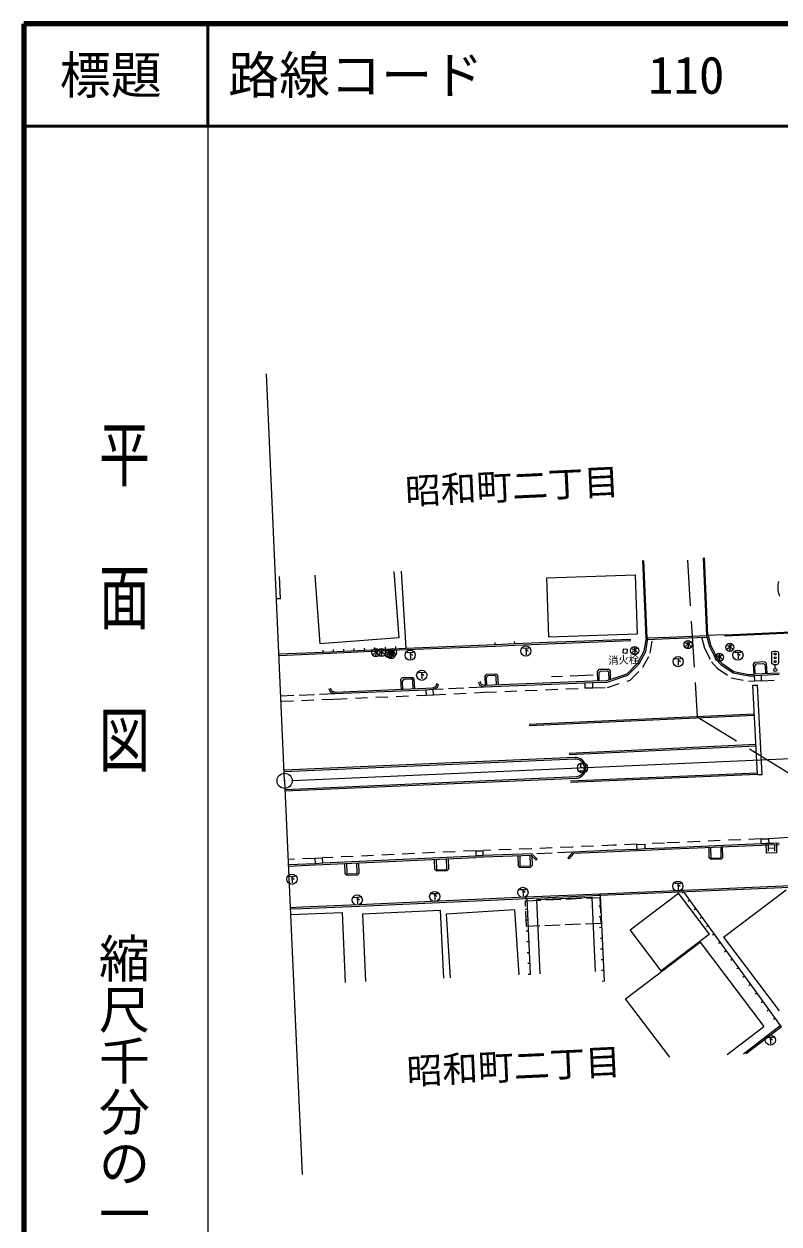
# Model space of a CAD drawing. Units: millimetres, scale not verified. Extents: x 40000 to 680000, y 20000 to 380000.
# Drawn here: x 40000 to 113975, y 262491 to 380000 of the extents above; entities that cross this region are included whole.
import ezdxf
from ezdxf.enums import TextEntityAlignment as Align

# ---------------------------------------------------------------- set-up
doc = ezdxf.new("R2010")
doc.units = ezdxf.units.MM
doc.header["$LTSCALE"] = 1000
for name, pattern in [('USER1', [2, 1.2, -0.8]), ('USER2', [3, 2.25, -0.75]), ('USER3', [2, 1.5, -0.5]), ('USER6', [6, 4.5, -1.5])]:
    doc.linetypes.add(name, pattern=pattern)
for name, color, linetype, lineweight in [('M-TTL', 2, 'Continuous', 140), ('M-TTL-BAND', 7, 'Continuous', 25), ('M-TTL-LINE', 7, 'Continuous', 50), ('S-BGD', 1, 'Continuous', 13), ('S-BGD-HTXT', 6, 'Continuous', 13), ('S-BMK', 2, 'Continuous', 13)]:
    doc.layers.add(name, color=color, linetype=linetype, lineweight=lineweight)
doc.layers.add('M-TTL-TXT', color=7, linetype='Continuous')
doc.styles.add('@ＭＳ ゴシック', font='')
doc.styles.add('ＭＳ ゴシック', font='')
doc.styles.get('@ＭＳ ゴシック').set_extended_font_data('@MS Gothic')
doc.styles.get('ＭＳ ゴシック').set_extended_font_data('MS Gothic')

# ---------------------------------------------------------------- blocks, each defined once
blk = doc.blocks.new('BUHIN4')
at = {"layer": 'S-BGD'}
blk.add_line((-297, -153), (-81, -58), dxfattribs=at)
for points in [[(-57, -204), (-94, 20), (-114, 82), (-167, 174), (-217, 240)], [(-87, -310), (75, 266), (93, 279), (114, 286), (185, 251)], [(193, -216), (-42, -150), (11, -80), (59, -27), (120, 20), (197, 59), (297, 95)]]:
    blk.add_lwpolyline(points, dxfattribs=at)
blk.add_circle((0, 0), 398, dxfattribs=at)
blk = doc.blocks.new('BUHIN7')
at = {"layer": 'S-BGD'}
for p, q in [((-51, -180), (-207, 58)), ((-77, -274), (99, 351)), ((216, -357), (-371, -192))]:
    blk.add_line(p, q, dxfattribs=at)
blk.add_circle((0, 0), 498, dxfattribs=at)
blk = doc.blocks.new('BUHIN24')
at = {"layer": 'S-BGD'}
blk.add_line((0, 0), (-51, -193), dxfattribs=at)
blk = doc.blocks.new('BUHIN25')
at = {"layer": 'S-BGD'}
blk.add_line((0, 0), (-52, -193), dxfattribs=at)
blk = doc.blocks.new('BUHIN26')
at = {"layer": 'S-BGD'}
blk.add_line((0, 0), (190, 63), dxfattribs=at)
blk = doc.blocks.new('BUHIN27')
at = {"layer": 'S-BGD'}
blk.add_line((0, 0), (193, -52), dxfattribs=at)
blk = doc.blocks.new('BUHIN157')
at = {"layer": 'S-BMK'}
for radius in [746, 22.5]:
    blk.add_circle((0, 0), radius, dxfattribs=at)
blk = doc.blocks.new('BUHIN212')
at = {"layer": 'S-BGD'}
for p, q in [((-43, -183), (-209, 49)), ((-65, -277), (84, 355)), ((232, -347), (-362, -208))]:
    blk.add_line(p, q, dxfattribs=at)
blk.add_circle((0, 0), 498, dxfattribs=at)

msp = doc.modelspace()

# ---------------------------------------------------------------- linework, layer by layer
at = {"layer": 'M-TTL'}
for p, q in [((40000, 380000), (40000, 20000)), ((680000, 380000), (40000, 380000))]:
    msp.add_line(p, q, dxfattribs=at)
at = {"layer": 'M-TTL-BAND'}
msp.add_line((58000, 370000), (58000, 20000), dxfattribs=at)
at = {"layer": 'M-TTL-LINE'}
for p, q in [((58000, 380000), (58000, 370000)), ((40000, 370000), (680000, 370000))]:
    msp.add_line(p, q, dxfattribs=at)
at = {"layer": 'S-BGD'}
for p, q in [((100968, 319875), (100637, 327465)), ((101068, 319882), (100737, 327470)), ((106544, 327727), (106876, 320106)), ((106644, 327732), (106976, 320111)), ((65134, 323725), (65049, 325888)), ((69025, 319309), (68516, 326041)), ((76246, 326384), (76736, 319892)), ((77453, 318886), (76974, 326416)), ((91237, 325773), (99886, 326068)), ((91435, 319967), (91237, 325773)), ((99886, 326068), (100084, 320262)), ((65134, 323725), (64748, 323710)), ((76736, 319892), (69025, 319309)), ((91286, 319464), (99441, 319767)), ((100084, 320262), (91435, 319967)), ((100949, 319873), (100740, 318583)), ((101103, 319884), (100884, 318534)), ((101078, 319733), (103229, 319817)), ((101103, 319884), (103228, 319967)), ((103228, 319965), (106876, 320106)), ((103229, 319815), (106915, 319958)), ((108686, 320187), (106876, 320106)), ((106876, 320106), (107152, 319049)), ((107030, 320113), (107293, 319103)), ((108686, 320187), (119133, 320677)), ((108712, 320043), (108686, 320187)), ((119142, 320553), (108712, 320043)), ((64987, 318317), (69312, 318496)), ((69312, 318496), (77453, 318886)), ((69312, 318496), (77453, 318886)), ((69319, 318346), (77460, 318736)), ((77453, 318886), (86164, 319238)), ((77459, 318736), (86170, 319088)), ((86164, 319238), (88076, 319320)), ((86164, 319238), (88076, 319320)), ((86170, 319088), (88082, 319170)), ((88076, 319320), (91286, 319464)), ((88083, 319170), (91292, 319314)), ((91291, 319314), (99447, 319617)), ((98700, 318792), (98671, 318432)), ((99124, 318758), (98700, 318792)), ((99095, 318398), (99124, 318758)), ((100740, 318583), (100117, 317398)), ((100884, 318534), (100240, 317308)), ((107152, 319049), (107790, 317817)), ((107293, 319103), (107915, 317902)), ((64993, 318167), (69318, 318346)), ((98671, 318432), (99095, 318398)), ((100117, 317398), (99054, 316325)), ((100240, 317308), (99135, 316193)), ((107790, 317817), (108261, 317283)), ((107915, 317902), (108361, 317397)), ((108261, 317283), (109480, 316455)), ((108361, 317397), (109538, 316596)), ((111588, 317479), (111446, 317322)), ((111446, 317322), (111499, 316319)), ((112589, 317526), (111588, 317479)), ((111746, 317335), (111604, 317179)), ((111746, 317335), (112448, 317368)), ((112448, 317368), (112605, 317226)), ((112747, 317384), (112589, 317526)), ((112800, 316388), (112747, 317384)), ((85316, 316335), (85173, 316179)), ((85213, 315212), (85173, 316179)), ((85316, 316335), (86233, 316373)), ((85472, 316193), (85329, 316037)), ((85472, 316193), (86104, 316220)), ((86104, 316220), (86260, 316076)), ((86233, 316373), (86391, 316230)), ((86391, 316230), (86443, 315273)), ((96333, 316774), (96188, 316619)), ((96218, 315655), (96188, 316619)), ((97295, 316804), (96333, 316774)), ((96488, 316641), (96343, 316487)), ((96369, 315660), (96343, 316487)), ((96488, 316641), (97150, 316662)), ((99054, 316325), (97068, 315682)), ((99135, 316193), (97094, 315532)), ((97304, 316516), (97150, 316662)), ((97450, 316659), (97295, 316804)), ((97328, 315766), (97304, 316516)), ((97476, 315814), (97450, 316659)), ((109480, 316455), (111018, 316159)), ((109538, 316596), (111030, 316309)), ((111018, 316159), (111556, 316172)), ((111030, 316309), (111552, 316322)), ((113974, 316436), (111552, 316322)), ((112259, 316189), (111556, 316172)), ((111556, 316172), (111567, 315684)), ((111649, 316327), (111604, 317179)), ((113983, 316287), (112259, 316189)), ((112270, 315700), (112259, 316189)), ((112605, 317226), (112651, 316374)), ((113612, 316886), (113606, 317261)), ((70139, 314685), (70059, 314952)), ((79370, 314931), (70474, 314549)), ((77074, 315991), (76930, 315839)), ((76974, 314828), (76930, 315839)), ((77074, 315991), (78085, 316006)), ((77230, 315847), (77087, 315691)), ((77124, 314834), (77087, 315691)), ((77230, 315847), (77940, 315878)), ((78096, 315734), (77940, 315878)), ((78242, 315858), (78085, 316006)), ((78133, 314878), (78096, 315734)), ((78284, 314884), (78242, 315858)), ((80099, 314969), (79370, 314931)), ((80356, 315135), (80032, 314950)), ((80483, 315035), (80106, 314820)), ((80435, 315409), (80356, 315135)), ((80579, 315368), (80483, 315035)), ((84677, 315233), (84580, 315564)), ((85078, 315056), (84677, 315233)), ((84801, 315342), (84724, 315606)), ((85106, 315208), (84801, 315342)), ((94944, 315467), (85078, 315056)), ((94937, 315617), (85106, 315208)), ((85212, 315235), (85197, 315221)), ((85197, 315221), (85212, 315222)), ((85363, 315218), (85329, 316037)), ((86294, 315257), (86260, 316076)), ((95718, 315640), (94939, 315617)), ((95723, 315490), (94944, 315467)), ((95723, 315490), (94944, 315467)), ((94944, 315467), (94958, 314981)), ((94958, 314981), (95737, 315004)), ((97068, 315682), (95718, 315640)), ((97094, 315532), (95723, 315490)), ((95737, 315004), (95723, 315490)), ((111405, 315241), (111855, 315264)), ((111871, 306493), (111405, 315241)), ((111567, 315684), (112270, 315700)), ((112320, 306517), (111855, 315264)), ((70016, 314573), (69916, 314909)), ((70448, 314397), (70016, 314573)), ((70474, 314549), (70139, 314685)), ((79377, 314781), (70448, 314397)), ((80106, 314820), (79377, 314781)), ((80106, 314820), (79377, 314781)), ((79377, 314781), (79403, 314283)), ((79403, 314283), (80133, 314322)), ((80133, 314322), (80106, 314820)), ((111555, 312429), (89491, 311417)), ((111580, 312280), (89498, 311267)), ((111714, 309447), (93411, 308574)), ((111722, 309297), (93418, 308424)), ((93956, 308161), (65492, 306924)), ((93962, 308011), (65498, 306774)), ((65575, 305055), (94155, 306303)), ((65581, 304905), (94162, 306154)), ((111862, 306647), (93541, 305863)), ((111870, 306498), (93547, 305713)), ((111871, 306493), (112320, 306517)), ((100036, 299656), (100813, 299697)), ((100062, 299172), (100036, 299656)), ((100813, 299697), (100839, 299213)), ((112239, 299702), (102766, 299299)), ((112225, 300202), (112949, 300224)), ((112239, 299702), (112225, 300202)), ((112963, 299723), (112239, 299702)), ((112963, 299723), (112239, 299702)), ((112949, 300224), (112963, 299723)), ((113986, 299773), (112963, 299723)), ((69264, 297846), (84272, 298545)), ((84992, 299014), (84260, 298994)), ((84260, 298994), (84272, 298545)), ((84272, 298545), (85004, 298564)), ((85004, 298564), (84272, 298545)), ((85004, 298564), (84992, 299014)), ((89749, 298726), (85004, 298564)), ((89754, 298576), (85008, 298414)), ((88450, 297548), (88422, 298511)), ((88572, 298522), (88594, 297601)), ((89623, 297631), (89595, 298571)), ((90179, 298108), (89698, 298567)), ((89747, 298520), (89774, 297592)), ((90282, 298216), (89749, 298726)), ((93759, 298903), (93275, 298337)), ((93831, 298756), (93390, 298240)), ((97823, 299084), (93759, 298903)), ((97830, 298934), (93831, 298756)), ((100062, 299172), (97823, 299084)), ((100068, 299022), (97830, 298934)), ((100839, 299213), (100062, 299172)), ((100839, 299213), (100062, 299172)), ((100847, 299064), (100068, 299022)), ((102766, 299299), (100839, 299213)), ((102773, 299149), (100845, 299064)), ((112245, 299552), (102772, 299149)), ((107148, 298341), (107120, 299334)), ((107270, 299340), (107293, 298394)), ((108321, 298424), (108293, 299384)), ((108472, 298385), (108443, 299390)), ((112968, 299573), (112245, 299552)), ((112907, 299612), (112924, 298988)), ((112915, 299300), (113540, 299317)), ((113993, 299623), (112971, 299573)), ((113532, 299629), (113548, 299004)), ((65901, 297691), (68522, 297798)), ((65908, 297541), (68528, 297648)), ((69234, 298320), (68491, 298272)), ((68491, 298272), (68522, 297798)), ((68522, 297798), (69264, 297846)), ((68522, 297798), (69264, 297846)), ((68532, 297648), (69274, 297696)), ((69264, 297846), (69234, 298320)), ((69271, 297696), (84279, 298395)), ((71477, 296788), (71448, 297797)), ((71598, 297804), (71621, 296840)), ((72650, 296870), (72621, 297852)), ((72771, 297859), (72801, 296831)), ((80267, 297198), (80237, 298207)), ((80387, 298214), (80411, 297250)), ((81439, 297281), (81411, 298261)), ((81560, 298268), (81590, 297241)), ((85008, 298414), (84276, 298395)), ((88630, 297382), (88450, 297548)), ((88594, 297601), (88668, 297533)), ((89602, 297410), (88630, 297382)), ((88668, 297533), (89554, 297559)), ((89554, 297559), (89623, 297631)), ((89774, 297592), (89602, 297410)), ((90282, 298216), (90179, 298108)), ((93390, 298240), (93275, 298337)), ((107328, 298175), (107148, 298341)), ((107293, 298394), (107366, 298326)), ((108300, 298203), (107328, 298175)), ((107366, 298326), (108252, 298352)), ((108252, 298352), (108321, 298424)), ((108472, 298385), (108300, 298203)), ((71657, 296621), (71477, 296788)), ((71621, 296840), (71695, 296772)), ((72629, 296649), (71657, 296621)), ((71695, 296772), (72581, 296798)), ((72581, 296798), (72650, 296870)), ((72801, 296831), (72629, 296649)), ((80447, 297031), (80267, 297198)), ((80411, 297250), (80484, 297182)), ((81419, 297059), (80447, 297031)), ((80484, 297182), (81370, 297208)), ((81370, 297208), (81439, 297281)), ((81590, 297241), (81419, 297059)), ((96452, 294837), (118096, 295756)), ((96459, 294687), (118102, 295606)), ((104630, 295019), (114177, 281799)), ((108550, 290592), (114661, 295203)), ((72831, 293765), (89159, 294515)), ((72839, 293616), (89265, 294366)), ((89159, 294515), (96452, 294837)), ((89166, 294365), (96459, 294687)), ((89265, 294366), (89599, 286937)), ((95673, 294471), (90226, 294226)), ((90226, 294226), (90551, 286979)), ((95999, 287221), (95673, 294471)), ((96458, 294674), (96836, 286255)), ((99394, 291286), (104143, 294871)), ((107169, 290864), (104143, 294871)), ((66087, 293492), (67236, 293547)), ((66094, 293342), (67242, 293397)), ((66119, 292782), (71181, 293002)), ((67236, 293547), (72833, 293765)), ((67242, 293397), (72839, 293616)), ((71181, 293002), (71480, 286134)), ((73151, 292854), (80787, 293207)), ((73151, 292854), (73458, 286222)), ((80787, 293207), (81094, 286560)), ((88066, 293266), (81361, 292839)), ((81361, 292839), (81759, 286592)), ((88066, 293266), (88472, 286885)), ((102420, 287279), (99394, 291286)), ((107169, 290864), (102420, 287279)), ((108550, 290592), (114000, 283370)), ((98946, 284553), (106260, 290074)), ((106260, 290074), (112493, 281817)), ((103266, 278832), (98946, 284553)), ((108885, 279093), (112493, 281817)), ((110483, 279168), (114086, 281918)), ((110746, 279180), (114177, 281799))]:
    msp.add_line(p, q, dxfattribs=at)
at = {"layer": 'S-BGD', "linetype": 'USER6'}
for p, q in [((105007, 327503), (105958, 312160)), ((105958, 312160), (129172, 297979))]:
    msp.add_line(p, q, dxfattribs=at)
at = {"layer": 'S-BGD', "linetype": 'USER1'}
for p, q in [((101365, 318374), (101572, 319653)), ((106392, 319980), (106682, 318869)), ((106682, 318869), (107374, 317532)), ((100647, 317009), (101365, 318374)), ((107374, 317532), (107928, 316905)), ((99404, 315755), (100647, 317009)), ((107928, 316905), (109284, 315984)), ((85100, 314557), (94965, 314968)), ((95738, 314990), (97180, 315035)), ((97180, 315035), (99404, 315755)), ((109284, 315984), (110976, 315658)), ((110976, 315658), (111568, 315673)), ((112287, 315690), (114007, 315787)), ((65192, 313682), (70469, 313898)), ((70469, 313898), (79399, 314282)), ((80130, 314320), (85100, 314557)), ((100042, 299672), (97802, 299583)), ((102744, 299799), (100816, 299713)), ((112218, 300201), (102744, 299799)), ((113958, 300272), (112939, 300222)), ((114980, 300335), (113958, 300272)), ((84249, 299044), (69241, 298345)), ((89729, 299226), (84987, 299064)), ((93737, 299403), (89729, 299226)), ((97802, 299583), (93737, 299403)), ((68502, 298297), (65879, 298190))]:
    msp.add_line(p, q, dxfattribs=at)
at = {"layer": 'S-BGD', "linetype": 'USER2'}
msp.add_line((95762, 316251), (91669, 316062), dxfattribs=at)
at = {"layer": 'S-BGD', "linetype": 'USER3'}
for p, q in [((85078, 315056), (80106, 314820)), ((70448, 314397), (65170, 314182)), ((93759, 298903), (89749, 298726)), ((89126, 294133), (96411, 294463)), ((89238, 291623), (89126, 294133)), ((96411, 294463), (96525, 291928)), ((96525, 291928), (89238, 291623))]:
    msp.add_line(p, q, dxfattribs=at)
at = {"layer": 'S-BGD'}
for points in [[(113938, 325404), (113889, 325247), (113861, 325124), (113845, 324960), (113847, 324785), (113862, 324560), (113890, 324395), (113921, 324262), (113977, 324108), (114031, 323962)], [(94855, 307497), (94826, 307525), (94787, 307541), (94734, 307548), (94657, 307544), (94593, 307524), (94540, 307483), (94510, 307427), (94511, 307369), (94515, 307332), (94538, 307283), (94574, 307257), (94854, 307114), (94886, 307071), (94910, 307009), (94908, 306949), (94893, 306901), (94860, 306854), (94784, 306827), (94669, 306822), (94618, 306827), (94570, 306847), (94528, 306882), (94490, 306938)]]:
    msp.add_lwpolyline(points, dxfattribs=at)
for points in [[(113481, 317259), (113375, 317297), (113319, 317357), (113277, 317456), (113262, 318381), (113286, 318466), (113349, 318547), (113459, 318584), (113709, 318588), (113819, 318555), (113881, 318481), (113912, 318391), (113927, 317467), (113899, 317371), (113845, 317310), (113731, 317263)], [(112741, 298795), (112714, 299795), (113714, 299822), (113741, 298822)]]:
    msp.add_lwpolyline(points, close=True, dxfattribs=at)
for centre, radius in [((113588, 318311), 100), ((113595, 317926), 100), ((113601, 317561), 100), ((113614, 316736), 150), ((94716, 307167), 498)]:
    msp.add_circle(centre, radius, dxfattribs=at)
for radius in [1009, 859]:
    msp.add_arc((94047, 307156), radius, 276.49609, 95.21533, dxfattribs=at)
at = {"layer": 'S-BGD-HTXT'}
for q in [(63771, 345729), (67247, 267339)]:
    msp.add_line((65538, 305890), q, dxfattribs=at)
at = {"layer": 'S-BMK'}
msp.add_line((66287, 305923), (164690, 310286), dxfattribs=at)

# ---------------------------------------------------------------- block references
at = {"rotation": 197.55165}
for name, p in [('BUHIN4', (105064, 319227)), ('BUHIN24', (69312, 318496)), ('BUHIN24', (70329, 318545)), ('BUHIN24', (71347, 318593)), ('BUHIN24', (72365, 318642)), ('BUHIN24', (73382, 318691)), ('BUHIN4', (74477, 318431)), ('BUHIN24', (74400, 318740)), ('BUHIN4', (75033, 318455)), ('BUHIN4', (75775, 318331)), ('BUHIN24', (75417, 318788)), ('BUHIN4', (75983, 318242)), ('BUHIN4', (76099, 318454)), ('BUHIN24', (76435, 318837)), ('BUHIN7', (77842, 318187)), ('BUHIN24', (77453, 318886)), ('BUHIN25', (86164, 319238)), ('BUHIN25', (88076, 319320)), ('BUHIN7', (89175, 318602)), ('BUHIN4', (99834, 318633)), ('BUHIN4', (108135, 317977)), ('BUHIN4', (109161, 318954)), ('BUHIN7', (109951, 318197)), ('BUHIN7', (104093, 317563)), ('BUHIN7', (78968, 316225)), ('BUHIN157', (65538, 305890)), ('BUHIN212', (66258, 296249)), ('BUHIN7', (104069, 295579)), ('BUHIN7', (80244, 294564)), ('BUHIN7', (88888, 294964)), ('BUHIN26', (104630, 295019)), ('BUHIN212', (72656, 294218)), ('BUHIN27', (89265, 294366)), ('BUHIN27', (96458, 294674)), ('BUHIN26', (105227, 294193)), ('BUHIN27', (89313, 293305)), ('BUHIN27', (96506, 293622)), ('BUHIN27', (96553, 292570)), ('BUHIN26', (105823, 293366)), ('BUHIN27', (89360, 292244)), ('BUHIN27', (96600, 291517)), ('BUHIN26', (106420, 292540)), ('BUHIN26', (107017, 291714)), ('BUHIN27', (89408, 291182)), ('BUHIN27', (96647, 290465)), ('BUHIN26', (107614, 290887)), ('BUHIN27', (89456, 290121)), ('BUHIN27', (89503, 289060)), ('BUHIN27', (96695, 289413)), ('BUHIN26', (108210, 290061)), ('BUHIN26', (108807, 289235)), ('BUHIN27', (89551, 287998)), ('BUHIN27', (96742, 288360)), ('BUHIN26', (109404, 288409)), ('BUHIN27', (89599, 286937)), ('BUHIN27', (96789, 287308)), ('BUHIN26', (110000, 287582)), ('BUHIN26', (110597, 286756)), ('BUHIN27', (96836, 286255)), ('BUHIN26', (111194, 285930)), ('BUHIN26', (111790, 285104)), ('BUHIN26', (112387, 284277)), ('BUHIN26', (112984, 283451)), ('BUHIN26', (113581, 282625)), ('BUHIN7', (113125, 280506))]:
    msp.add_blockref(name, p, dxfattribs=at)

# ---------------------------------------------------------------- texts
at = {"layer": 'M-TTL-BAND', "style": '@ＭＳ ゴシック', "width": 1.4}
msp.add_text('平  面  図', height=3666, rotation=270, dxfattribs=at).set_placement((49777, 306475), align=Align.MIDDLE_RIGHT)
at = {"layer": 'M-TTL-BAND', "style": '@ＭＳ ゴシック'}
msp.add_text('縮尺千分の一', height=3666, rotation=270, dxfattribs=at).set_placement((49777, 261030), align=Align.MIDDLE_RIGHT)
at = {"layer": 'M-TTL-TXT', "style": 'ＭＳ ゴシック'}
msp.add_text('標題', height=3666, dxfattribs=at).set_placement((48500, 375000), align=Align.MIDDLE_CENTER)
for s, p in [('路線コード', (60000, 375000)), ('110', (101142, 375000))]:
    msp.add_text(s, height=3666, dxfattribs=at).set_placement(p, align=Align.MIDDLE_LEFT)
at = {"layer": 'S-BGD', "style": 'ＭＳ ゴシック'}
for s, height, rotation, p in [('昭和町二丁目', 2566, 2.7, (77431, 332188)), ('消火栓', 733.1, 1.9, (97273, 317089)), ('昭和町二丁目', 2566, 2.7, (77585, 275387))]:
    msp.add_text(s, height=height, rotation=rotation, dxfattribs=at).set_placement(p, align=Align.BOTTOM_LEFT)

doc.saveas('drawing.dxf')
